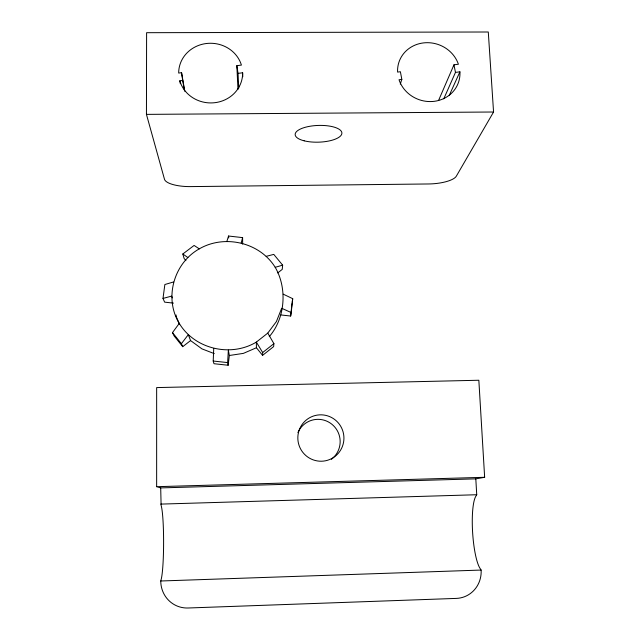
<?xml version="1.0" encoding="UTF-8"?>
<svg xmlns="http://www.w3.org/2000/svg" width="640" height="640" viewBox="0 0 640 640"><rect width="100%" height="100%" fill="white"/><g stroke="black" fill="none" stroke-linecap="round" stroke-linejoin="round"><path stroke-width="0.96" d="M156.648 486.688L156.656 387.592L478.84 380.248L484.648 477.304L475.808 478.856L160.704 487.904L156.648 486.688L484.648 477.304M146.44 114.376L146.608 32.696L488.288 32L493.56 112.008L456.328 176.168A24.352 7.56 -3.9 0 1 428.536 183.968L190.752 186.6A24.728 7.776 0.6 0 1 164.488 179.264L146.44 114.376L493.56 112.008M280.928 314.96L290.656 316.032L291.208 312.568L281.672 308.264L276.416 321.552L267.784 333.096L273.904 343.648L273.64 346.608L262.584 355.36L262.656 352.544L256.352 342.096C230.792 357.472 194.728 349.152 179.272 323.4C163.872 298.256 173.736 263.136 199.296 248.856C224.584 234.192 259.68 242.328 275.2 267.312C287.448 288.304 285.288 318.2 269.272 336.632M228.16 365.248L227.632 362.592L228.352 350.096L229.328 355.504L228.16 365.248L213.984 363.712L213.208 361.032L213.728 348.504M266.192 256.352L273.768 254.384L282.64 265.16L282.232 269.392L277.696 272.92M290.656 316.032L292.032 303.344M291.208 312.568L292.72 298.68L283.232 294.16M242.648 244.16L242.608 237.616L228.544 236.024L226.896 241.296M173.448 303.12L164.624 302.144L163 298.424L164.864 284.512L173.504 281.992M292.144 302.368L292.72 298.68M475.808 478.856L476.728 494.736L475.944 496.08A37.944 7.648 86.3 0 0 472.584 531.888A37.944 7.648 86.3 0 0 480.152 568.544L481.12 570.056A27.416 26.232 74.5 0 1 456.352 598.4L188.088 608A27.976 26.952 -66.2 0 1 160.768 580.992L161.168 579.408A38.672 3.48 -89.9 0 0 163.6 541.736A38.672 3.48 -89.9 0 0 161.112 505.44L160.704 487.904M241.208 242.904L242.608 237.616M400.28 84.096L401.832 79.376L400.392 71.736L397.592 72.096A31.44 29.192 19.2 0 1 423.144 42.952A31.44 29.192 19.2 0 1 458.408 64.232L453.968 64.808L438.544 100.488M443.768 98.824L455.472 72.4L453.968 64.808M449.312 95.264L459.92 71.824L455.472 72.4M182.72 346.672L181.392 343.704L188.296 334.664L190.576 340.576L182.72 346.672L173.976 335.736L172.504 332.584L179.272 323.4M262.656 352.544L273.904 343.648M267.784 333.096L256.352 342.096L256.424 347.752L262.584 355.36M185.896 260.648L184.096 258.424L182.824 253.984L194.096 245.44L199.296 248.856M256.424 347.752L243.4 353.376L229.328 355.504M275.2 267.312L282.64 265.16M163 298.424L171.632 296.112L172.336 297.888M401.832 79.376L399.024 79.744A31.44 29.192 19.2 0 0 434.408 101.304A31.44 29.192 19.2 0 0 459.92 71.824M184.792 91.304L181.568 72.696L178.68 73.064A31.984 29.832 2.1 0 1 206.184 43.536A31.984 29.832 2.1 0 1 241.416 65.088L236.84 65.672L237.976 89.456M180.336 83.728L179.808 80.808L182.704 80.432L184.392 90.192M238.728 88.184L238.048 73.368L242.632 72.784L242.776 76.736M160.768 580.992L481.12 570.056M160.72 504.104L476.728 494.736M213.208 361.032L227.632 362.592M214.296 353.632L201.952 348.872L190.576 340.576M182.824 253.984L187.848 257.544M172.504 332.584L181.392 343.704M179.48 324.2L176.336 316.92L176.064 314.96M236.84 65.672L238.048 73.368M181.568 72.696L182.704 80.432M228.544 236.024L228.744 237.912M242.632 72.784A31.984 29.832 2.1 0 1 215.152 102.656A31.984 29.832 2.1 0 1 179.808 80.808M297.912 432.584A22.208 22.032 75.7 0 1 331.784 424.168A22.208 22.032 75.7 0 1 331.352 459.328M304.16 140.816A23.376 8.368 -1.9 0 0 341.656 134.304A23.376 8.368 -1.9 0 0 309.728 126.296A23.376 8.368 -1.9 0 0 304.16 140.816M298.432 432.656A23.224 23.04 72.6 0 0 327.576 460.264A23.224 23.04 72.6 0 0 336.64 421.16A23.224 23.04 72.6 0 0 298.432 432.656"/></g></svg>
